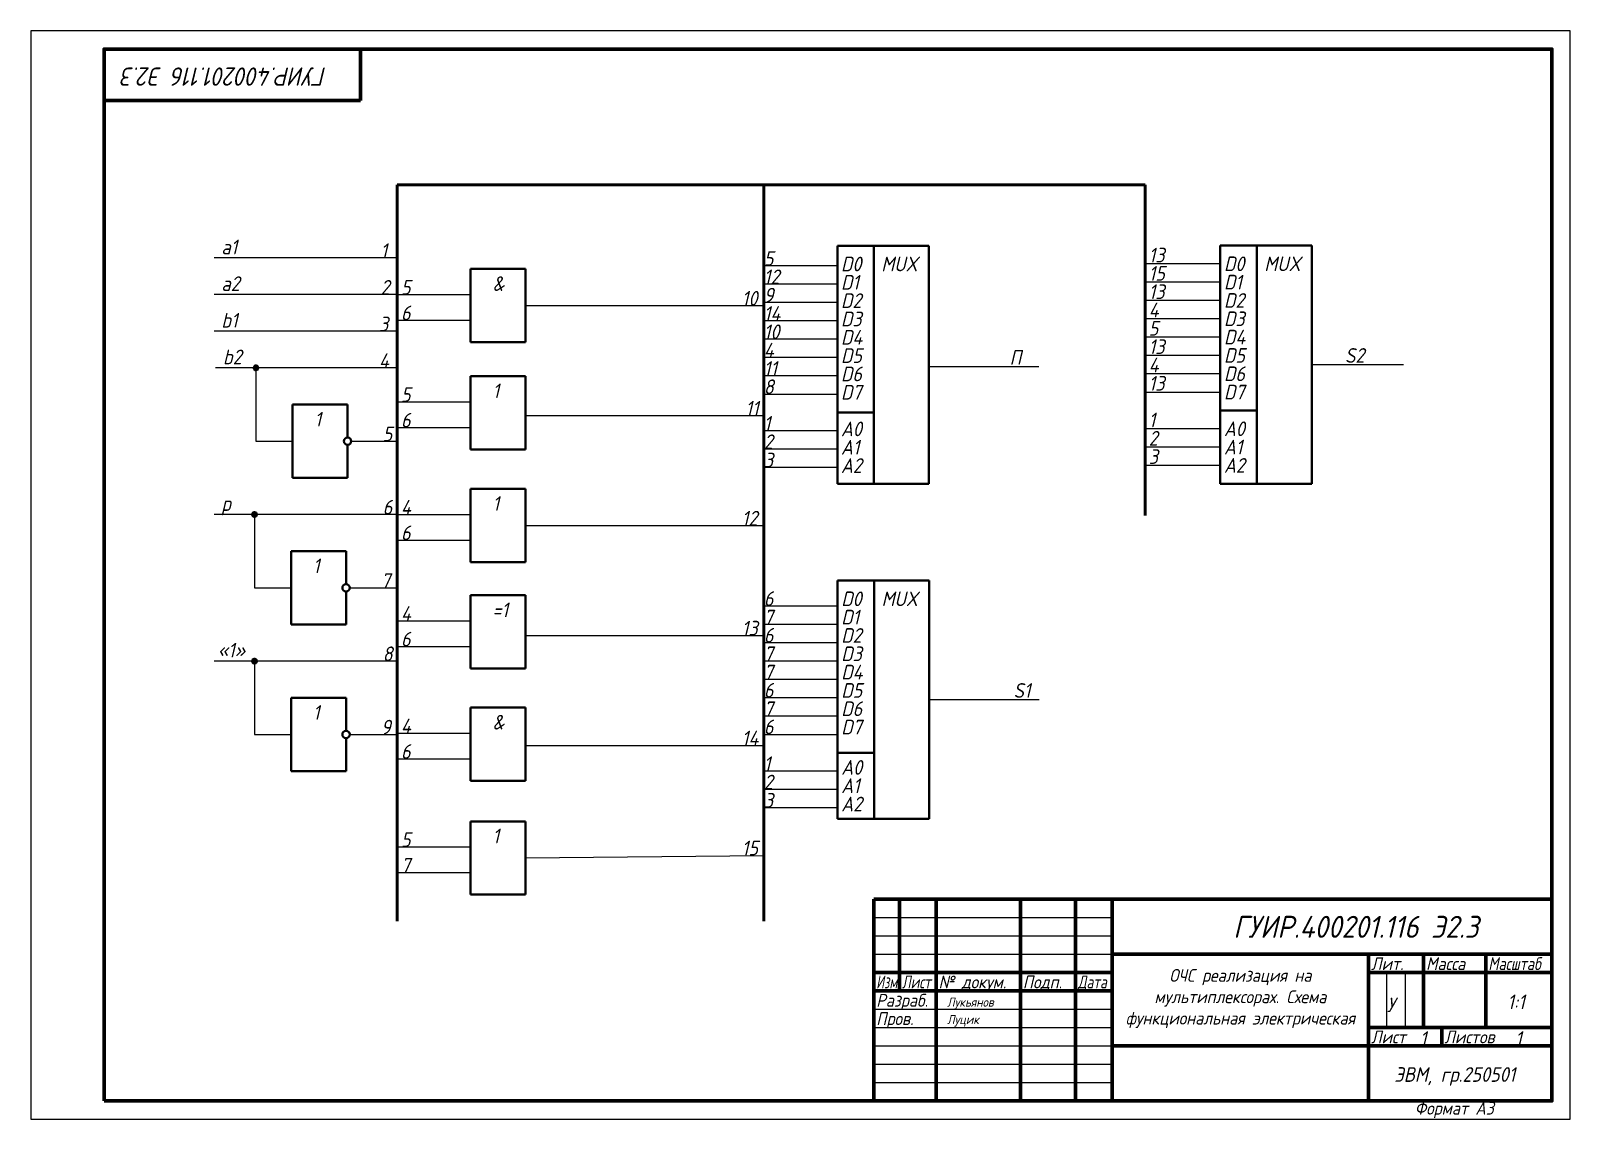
# Model space of a CAD drawing. Header units: millimetres. Extents: x 6 to 426, y 9 to 306.
import ezdxf

# ---------------------------------------------------------------- set-up
doc = ezdxf.new("R2010")
doc.units = ezdxf.units.MM
doc.header["$LTSCALE"] = 0.5
doc.layers.get('0').update_dxf_attribs({"lineweight": 60})
doc.layers.get('Defpoints').update_dxf_attribs({"color": 5})
doc.layers.add('4-текст', color=7, linetype='Continuous', true_color=0x00ad00)
doc.layers.add('провода', color=122, linetype='Continuous', lineweight=15)
doc.layers.add('фигуры', color=7, linetype='Continuous', lineweight=40)
doc.styles.get("Standard").update_dxf_attribs({"font": 'isocpeui.ttf', "width": 0.9})

msp = doc.modelspace()

# ---------------------------------------------------------------- linework, layer by layer
for p, q in [((26, 301), (26, 287)), ((96, 287), (96, 301)), ((26, 287), (96, 287)), ((371, 54), (371, 49))]:
    msp.add_line(p, q)
at = {"lineweight": 50}
for p, q in [((106, 264), (106, 63)), ((106, 264), (206, 264)), ((206, 264), (206, 63)), ((206, 264), (310, 264)), ((310, 264), (310, 173.75))]:
    msp.add_line(p, q, dxfattribs=at)
at = {"lineweight": 60}
for p, q in [((421, 69), (236, 69)), ((236, 14), (236, 69)), ((243, 69), (243, 44)), ((253, 14), (253, 69)), ((276, 69), (276, 14)), ((291, 14), (291, 69)), ((301, 69), (301, 14)), ((301, 54), (421, 54)), ((371, 14), (371, 54)), ((386, 54), (386, 34)), ((403, 34), (403, 54)), ((236, 49), (301, 49)), ((371, 49), (421, 49)), ((236, 44), (301, 44)), ((371, 34), (421, 34)), ((391, 29), (391, 34)), ((301, 29), (421, 29))]:
    msp.add_line(p, q, dxfattribs=at)
at = {"lineweight": -3}
for p, q in [((236, 64), (301, 64)), ((236, 59), (301, 59)), ((236, 54), (301, 54)), ((376, 34), (376, 49)), ((381, 49), (381, 34)), ((236, 39), (301, 39)), ((236, 34), (301, 34)), ((236, 29), (301, 29)), ((236, 24), (301, 24)), ((236, 19), (301, 19))]:
    msp.add_line(p, q, dxfattribs=at)
at = {"lineweight": 60}
msp.add_lwpolyline([(26, 14), (421, 14), (421, 301), (26, 301)], close=True, dxfattribs=at)
for centre in [(67.44, 214), (67, 174), (67, 134)]:
    msp.add_circle(centre, 0.5)
at = {"layer": 'Defpoints'}
msp.add_lwpolyline([(6, 9), (426, 9), (426, 306), (6, 306)], close=True, dxfattribs=at)
at = {"layer": 'провода', "lineweight": 15}
for p, q in [((106, 244), (56, 244)), ((106, 234), (56, 234)), ((106, 224), (56, 224)), ((106, 214), (56.44, 214)), ((67.44, 214), (67.44, 194)), ((67.44, 194), (77.44, 194)), ((93.44, 194), (106, 194)), ((106, 174), (56, 174)), ((67, 174), (67, 154)), ((67, 154), (77, 154)), ((93, 154), (105.56, 154)), ((105.56, 134), (56, 134)), ((67, 134), (67, 114)), ((67, 114), (77, 114)), ((93, 114), (106, 114))]:
    msp.add_line(p, q, dxfattribs=at)
at = {"layer": 'провода'}
for p, q in [((226.05, 241.86), (206, 241.86)), ((330.54, 242.41), (310, 242.41)), ((226.05, 236.86), (206, 236.86)), ((330.54, 237.41), (310, 237.41)), ((106, 234), (126, 234)), ((141, 231), (206, 231)), ((226.05, 231.86), (206, 231.86)), ((330.54, 232.41), (310, 232.41)), ((106, 227), (126, 227)), ((226.05, 226.86), (206, 226.86)), ((330.54, 227.41), (310, 227.41)), ((226.05, 221.86), (206, 221.86)), ((330.54, 222.41), (310, 222.41)), ((226.05, 216.86), (206, 216.86)), ((251.05, 214.36), (281.05, 214.36)), ((330.54, 217.41), (310, 217.41)), ((355.54, 214.91), (380.54, 214.91)), ((226.05, 211.86), (206, 211.86)), ((330.54, 212.41), (310, 212.41)), ((206, 206.86), (226.05, 206.86)), ((310, 207.41), (330.54, 207.41)), ((106, 204.74), (126, 204.74)), ((106, 197.74), (126, 197.74)), ((141, 201), (206, 201)), ((330.54, 197.41), (310, 197.41)), ((226.05, 196.86), (206, 196.86)), ((226.05, 191.86), (206, 191.86)), ((330.54, 192.41), (310, 192.41)), ((226.05, 186.86), (206, 186.86)), ((330.54, 187.41), (310, 187.41)), ((106, 174), (126, 174)), ((141, 171), (206, 171)), ((106, 167), (126, 167)), ((226.12, 149), (206, 149)), ((106, 145), (126, 145)), ((226.12, 144), (206, 144)), ((141, 141), (206, 141)), ((226.12, 139), (206, 139)), ((106, 138), (126, 138)), ((226.12, 134), (206, 134)), ((226.12, 129), (206, 129)), ((226.12, 124), (206, 124)), ((251.12, 123.5), (281.12, 123.5)), ((226.12, 119), (206, 119)), ((106, 114.33), (126, 114.33)), ((206, 114), (226.12, 114)), ((141, 111), (161, 111)), ((161, 111), (206, 111)), ((106, 107.33), (126, 107.33)), ((226.12, 104), (206, 104)), ((226.12, 99), (206, 99)), ((226.12, 94), (206, 94)), ((106, 83.28), (126, 83.28)), ((141, 80.28), (206, 81)), ((106, 76.28), (126, 76.28))]:
    msp.add_line(p, q, dxfattribs=at)
at = {"layer": 'фигуры'}
for p, q in [((226.05, 182.36), (226.05, 247.36)), ((226.05, 247.36), (236.05, 247.36)), ((236.05, 247.36), (251.05, 247.36)), ((236.05, 247.36), (236.05, 182.36)), ((251.05, 247.36), (251.05, 182.36)), ((330.54, 182.41), (330.54, 247.41)), ((330.54, 247.41), (340.54, 247.41)), ((340.54, 247.41), (355.54, 247.41)), ((340.54, 247.41), (340.54, 182.41)), ((355.54, 247.41), (355.54, 182.41)), ((226.05, 201.86), (236.05, 201.86)), ((330.54, 202.41), (340.54, 202.41)), ((226.05, 182.36), (236.05, 182.36)), ((251.05, 182.36), (236.05, 182.36)), ((330.54, 182.41), (340.54, 182.41)), ((355.54, 182.41), (340.54, 182.41)), ((226.12, 91), (226.12, 156)), ((226.12, 156), (236.12, 156)), ((236.12, 156), (251.12, 156)), ((236.12, 156), (236.12, 91)), ((251.12, 156), (251.12, 91)), ((226.12, 109), (236.12, 109)), ((226.12, 91), (236.12, 91)), ((251.12, 91), (236.12, 91))]:
    msp.add_line(p, q, dxfattribs=at)
at = {"layer": 'фигуры', "lineweight": 40}
for p, q in [((126, 241), (141, 241)), ((126, 221), (126, 241)), ((141, 241), (141, 221)), ((141, 221), (126, 221)), ((126, 211.74), (141, 211.74)), ((126, 191.74), (126, 211.74)), ((141, 211.74), (141, 191.74)), ((77.44, 204), (92.44, 204)), ((77.44, 184), (77.44, 204)), ((92.44, 204), (92.44, 195)), ((92.44, 193), (92.44, 184)), ((141, 191.74), (126, 191.74)), ((92.44, 184), (77.44, 184)), ((126, 181), (141, 181)), ((126, 161), (126, 181)), ((141, 181), (141, 161)), ((77, 164), (92, 164)), ((77, 144), (77, 164)), ((92, 164), (92, 155)), ((141, 161), (126, 161)), ((92, 153), (92, 144)), ((126, 152), (141, 152)), ((126, 132), (126, 152)), ((141, 152), (141, 132)), ((92, 144), (77, 144)), ((141, 132), (126, 132)), ((77, 124), (92, 124)), ((77, 104), (77, 124)), ((92, 124), (92, 115)), ((126, 121.33), (141, 121.33)), ((126, 101.33), (126, 121.33)), ((141, 121.33), (141, 101.33)), ((92, 113), (92, 104)), ((92, 104), (77, 104)), ((141, 101.33), (126, 101.33)), ((126, 90.28), (141, 90.28)), ((126, 70.28), (126, 90.28)), ((141, 90.28), (141, 70.28)), ((141, 70.28), (126, 70.28))]:
    msp.add_line(p, q, dxfattribs=at)
for centre in [(92.44, 194), (92, 154), (92, 114)]:
    msp.add_circle(centre, 1, dxfattribs=at)

# ---------------------------------------------------------------- texts
at = {"lineweight": -3, "width": 0.9}
msp.add_text('Формат А3', height=3.5, dxfattribs=at).set_placement((383.6, 10.25))
at = {"insert": (301, 50), "char_height": 3.5, "attachment_point": 1}
msp.add_mtext_dynamic_manual_height_columns('\\pxqc;ОЧС реализация на мультиплексорах. Схема функциональная электрическая', width=70.0392, gutter_width=20, heights=[37.17], dxfattribs=at)
at = {"layer": '4-текст', "lineweight": -3}
for s, width, p in [('Лит.', 0.9, (371.67, 49.7)), ('Масса', 0.9, (386.67, 49.7)), ('Масштаб', 0.8, (403.67, 49.7)), ('Изм.', 0.7, (236.67, 44.7)), ('Лист', 0.75, (243.67, 44.7)), ('№ докум.', 0.9, (253.67, 44.7)), ('Подп.', 0.9, (276.67, 44.7)), ('Дата', 0.75, (291.67, 44.7)), ('Разраб.', 0.9, (236.67, 39.7)), ('Пров.', 0.9, (236.67, 34.7)), ('Лист', 0.9, (371.67, 29.7)), ('Листов', 0.9, (391.67, 29.7))]:
    msp.add_text(s, height=3.5, dxfattribs=dict(at, width=width)).set_placement(p)
at = {"layer": 'провода', "width": 0.9}
for s, p in [('У', (376, 38.2)), ('1:1', (408.85, 39.03)), ('1', (385, 29)), ('1', (411, 29))]:
    msp.add_text(s, height=4, dxfattribs=at).set_placement(p)
at = {"layer": 'провода', "insert": (31, 293.5), "char_height": 5, "attachment_point": 6, "rotation": 180}
msp.add_mtext_dynamic_manual_height_columns('ГУИР.400201.116 Э2.3', width=70, gutter_width=20, heights=[0], dxfattribs=at)
at = {"layer": 'провода'}
for s, width, heights, insert, char_height, attachment_point in [('ГУИР.400201.116 Э2.3', 81.1655, [16.74], (401, 61.5), 6, 6), ('Лукьянов', 23, [0], (256, 42.2), 2.5, 1), ('Луцик', 23, [0], (256, 37.45), 2.5, 1), ('ЭВМ, гр.250501', 50, [0], (378, 23.2), 4, 1)]:
    msp.add_mtext_dynamic_manual_height_columns(s, width=width, gutter_width=20, heights=heights, dxfattribs=dict(at, insert=insert, char_height=char_height, attachment_point=attachment_point))
at = {"layer": 'фигуры', "width": 0.9}
for s, p in [('a1', (58, 245)), ('1', (101.44, 244)), ('5', (206, 241.86)), ('D0', (227.05, 240.36)), ('MUX', (238.05, 240.36)), ('13', (311, 242.8)), ('D0', (331.54, 240.41)), ('MUX', (342.54, 240.41)), ('12', (206, 236.86)), ('15', (311, 237.8)), ('D1', (331.54, 235.41)), ('a2', (58, 235)), ('2', (101.44, 234)), ('5', (107, 234)), ('&', (132, 235)), ('9', (206, 231.86)), ('D1', (227.05, 235.36)), ('13', (311, 232.8)), ('6', (107, 227)), ('10', (200, 231)), ('D2', (227.05, 230.36)), ('4', (311, 227.8)), ('D2', (331.54, 230.41)), ('b1', (58, 225)), ('3', (101, 224)), ('14', (206, 226.86)), ('D3', (227.05, 225.36)), ('D3', (331.54, 225.41)), ('10', (206, 221.86)), ('D4', (227.05, 220.36)), ('5', (311, 222.8)), ('D4', (331.54, 220.41)), ('b2', (58.44, 215)), ('4', (206, 216.86)), ('D5', (227.05, 215.36)), ('П', (273.05, 214.86)), ('13', (311, 217.8)), ('D5', (331.54, 215.41)), ('S2', (364.54, 215.41)), ('4', (101, 214)), ('11', (206, 211.86)), ('D6', (227.05, 210.36)), ('4', (311, 212.8)), ('D6', (331.54, 210.41)), ('8', (206, 206.86)), ('13', (311, 207.8)), ('5', (107, 204.74)), ('1', (132, 205.74)), ('D7', (227.05, 205.36)), ('D7', (331.54, 205.41)), ('1', (83.44, 198)), ('6', (107, 197.74)), ('11', (201, 201)), ('1', (311, 197.8)), ('5', (102, 194)), ('1', (206, 196.86)), ('A0', (227.05, 195.36)), ('A0', (331.54, 195.41)), ('2', (206, 191.86)), ('A1', (227.05, 190.36)), ('2', (311, 192.8)), ('A1', (331.54, 190.41)), ('3', (206, 186.86)), ('A2', (227.05, 185.36)), ('3', (311, 187.8)), ('A2', (331.54, 185.41)), ('p', (58, 175)), ('6', (102, 174)), ('4', (107, 174)), ('1', (132, 175)), ('12', (200, 171)), ('6', (107, 167)), ('1', (83, 158)), ('7', (101.56, 154)), ('6', (206, 149.05)), ('D0', (227.12, 149)), ('MUX', (238.12, 149)), ('4', (107, 145)), ('=1', (132, 146)), ('7', (206, 144)), ('D1', (227.12, 144)), ('13', (200, 141)), ('6', (206, 139.05)), ('D2', (227.12, 139)), ('«1»', (57, 135)), ('6', (107, 138)), ('8', (102, 134)), ('7', (206, 134)), ('D3', (227.12, 134)), ('7', (206, 129)), ('D4', (227.12, 129)), ('6', (206, 124.05)), ('D5', (227.12, 124)), ('S1', (274.12, 124)), ('1', (83, 118)), ('7', (206, 119)), ('D6', (227.12, 119)), ('9', (101.56, 114)), ('4', (107, 114.33)), ('&', (132, 115.33)), ('6', (206, 114.05)), ('D7', (227.12, 114)), ('14', (200, 111)), ('6', (107, 107.33)), ('1', (206, 104)), ('A0', (227.12, 103)), ('2', (206, 99)), ('A1', (227.12, 98)), ('3', (206, 94)), ('A2', (227.12, 93)), ('1', (132, 84.28)), ('5', (107, 83.28)), ('15', (200, 81)), ('7', (107, 76.28))]:
    msp.add_text(s, height=4, dxfattribs=at).set_placement(p)

doc.saveas('drawing.dxf')
